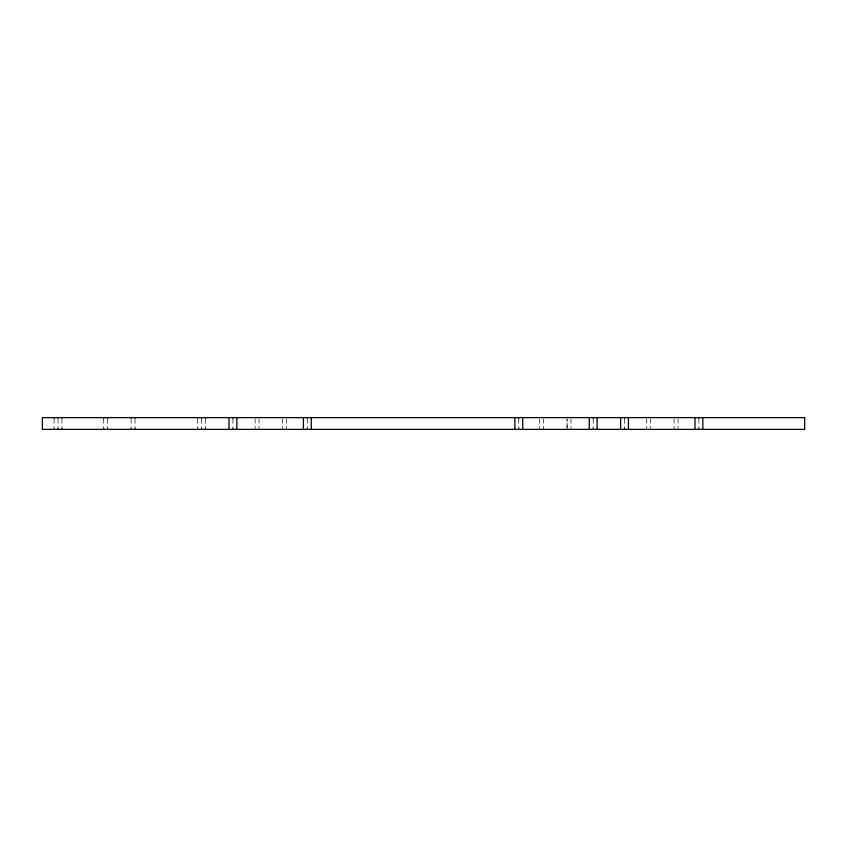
<?xml version="1.0" encoding="UTF-8"?>
<svg xmlns="http://www.w3.org/2000/svg" width="847" height="847" viewBox="0 0 847 847"><rect width="100%" height="100%" fill="white"/><g stroke="black" fill="none" stroke-linecap="round" stroke-linejoin="round"><path stroke-width="0.64" stroke-dasharray="4.24 3.18" d="M698.923 419.096L698.923 427.904M678.055 418.926L678.055 429.376M674.117 418.926L674.117 429.376M650.623 418.926L650.644 429.376M646.706 418.926L646.727 429.376M624.514 419.096L624.514 427.904M593.186 419.096L593.186 427.904M570.994 418.926L570.973 429.376M543.562 418.926L543.583 429.376M539.645 418.926L539.677 429.376M518.788 419.096L518.788 427.904M307.323 419.096L307.323 427.904M286.445 418.926L286.445 429.376M282.549 418.926L282.527 429.376M259.034 418.926L259.055 429.376M255.138 418.926L255.138 429.376M232.925 419.096L232.925 427.904M205.514 419.096L205.514 427.904M201.597 419.096L201.597 427.904M197.679 419.096L197.679 427.904M135.022 419.096L135.022 427.904M131.116 419.096L131.116 427.904M107.611 419.096L107.611 427.904M103.705 419.096L103.705 427.904M61.926 419.096L61.926 427.904M58.009 419.096L58.009 427.904M54.102 419.096L54.102 427.904M567.088 429.376L567.088 418.926L567.056 429.376"/><path stroke-width="1.27" d="M702.841 417.624L702.841 429.376M698.923 417.624L698.923 418.365M698.923 428.635L698.923 429.376M695.006 417.624L695.006 429.376M628.432 417.624L628.432 429.376M624.514 417.624L624.514 418.365M624.514 428.635L624.514 429.376M620.597 417.624L620.597 429.376M597.103 417.624L597.103 429.376M593.186 417.624L593.186 418.365M593.186 428.635L593.186 429.376M589.268 417.624L589.268 429.376M522.705 417.624L522.705 429.376M518.788 417.624L518.788 418.365M518.788 428.635L518.788 429.376M514.87 417.624L514.87 429.376M311.241 417.624L311.241 429.376M307.323 417.624L307.323 418.365M307.323 428.635L307.323 429.376M303.417 417.624L303.417 429.376M236.842 417.624L236.842 429.376M232.925 417.624L232.925 418.365M232.925 428.635L232.925 429.376M229.008 417.624L229.008 429.376M205.514 417.624L205.514 418.365M205.514 428.635L205.514 429.376M201.597 417.624L201.597 418.365M201.597 428.635L201.597 429.376M197.679 417.624L197.679 418.365M197.679 428.635L197.679 429.376M135.022 417.624L135.022 418.365M135.022 428.635L135.022 429.376M131.116 417.624L131.116 418.365M131.116 428.635L131.116 429.376M107.611 417.624L107.611 418.365M107.611 428.635L107.611 429.376M103.705 417.624L103.705 418.365M103.705 428.635L103.705 429.376M61.926 417.624L61.926 418.365M61.926 428.635L61.926 429.376M58.009 417.624L58.009 418.365M58.009 428.635L58.009 429.376M54.102 417.624L54.102 418.365M54.102 428.635L54.102 429.376M804.65 417.624L42.35 417.624L42.35 429.376L804.65 429.376L804.65 417.624"/></g></svg>
